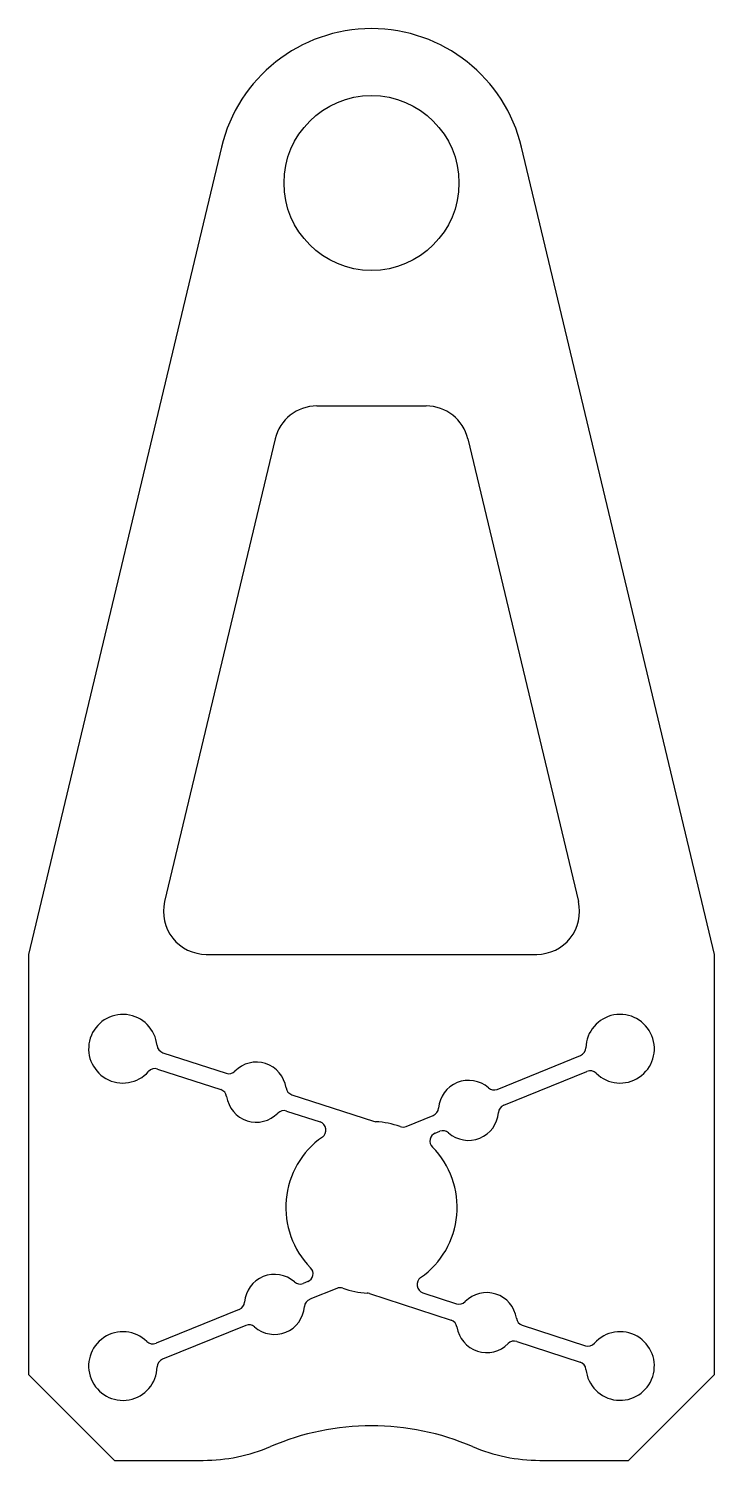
# Model space of a CAD drawing. Extents: x -20 to 20, y 15.5 to 99.
import ezdxf

# ---------------------------------------------------------------- set-up
doc = ezdxf.new("R2010")
doc.units = 0
doc.layers.add('VISIBLE', color=7, linetype='CONTINUOUS')

msp = doc.modelspace()

# ---------------------------------------------------------------- linework, layer by layer
at = {"layer": 'VISIBLE'}
for p, q in [((-8.754, 92.067), (-20, 45)), ((20, 45), (8.754, 92.067)), ((-3.19, 76.975), (3.19, 76.975)), ((-5.621, 75.056), (-12.067, 48.081)), ((5.621, 75.056), (12.067, 48.081)), ((-20, 45), (-20, 20.5)), ((-9.635, 45), (9.635, 45)), ((20, 20.5), (20, 45)), ((-12.166, 39.266), (-8.479, 38.067)), ((7.336, 37.129), (12.189, 39.101)), ((-12.476, 38.316), (-8.789, 37.116)), ((7.712, 36.202), (12.565, 38.174)), ((-4.646, 36.819), (0.122, 35.268)), ((-4.956, 35.868), (-2.999, 35.232)), ((2.025, 34.971), (3.601, 35.611)), ((3.722, 34.581), (3.978, 34.685)), ((-3.722, 25.919), (-3.978, 25.815)), ((-2.025, 25.529), (-3.601, 24.889)), ((-0.122, 25.232), (4.646, 23.681)), ((2.999, 25.268), (4.956, 24.632)), ((-7.712, 24.298), (-12.565, 22.326)), ((8.789, 23.384), (12.476, 22.184)), ((-7.336, 23.371), (-12.189, 21.399)), ((8.479, 22.433), (12.166, 21.234)), ((-20, 20.5), (-15, 15.5)), ((15, 15.5), (20, 20.5)), ((-15, 15.5), (-9.821, 15.5)), ((9.821, 15.5), (15, 15.5))]:
    msp.add_line(p, q, dxfattribs=at)
msp.add_circle((0, 89.975), 5.1, dxfattribs=at)
for centre, radius, start, end in [((0, 89.975), 9, 13.43867, 166.56133), ((-3.19, 74.475), 2.5, 90, 166.56133), ((3.19, 74.475), 2.5, 13.43867, 90), ((-9.635, 47.5), 2.5, 166.56133, 270), ((9.635, 47.5), 2.5, 270, 13.43867), ((-14.5, 39.5), 2, 5.55286, 318.3965), ((14.5, 39.5), 2, 225.69106, 178.53471), ((-12.012, 39.742), 0.5, 185.55286, 251.97468), ((12.001, 39.564), 0.5, 292.11288, 358.53471), ((-6.718, 36.968), 1.75, 8.36248, 135.58688), ((-12.631, 37.84), 0.5, 71.97468, 138.3965), ((-8.325, 38.542), 0.5, 251.97468, 315.58688), ((5.657, 35.907), 1.75, 48.50068, 175.72508), ((12.754, 37.711), 0.5, 45.69106, 112.11288), ((-8.944, 36.64), 0.5, 8.36248, 71.97468), ((-4.491, 37.295), 0.5, 188.36248, 251.97468), ((7.148, 37.592), 0.5, 228.50068, 292.11288), ((-6.718, 36.968), 1.75, 188.36248, 315.58688), ((3.413, 36.075), 0.5, 292.11288, 355.72508), ((7.901, 35.739), 0.5, 112.11288, 175.72508), ((-5.11, 35.393), 0.5, 71.97468, 135.58688), ((-3.154, 34.756), 0.5, 304.9853, 71.97468), ((0.277, 35.743), 0.5, 251.97468, 267.11185), ((0, 30.25), 5, 70.48849, 87.11185), ((5.657, 35.907), 1.75, 228.50068, 355.72508), ((0, 30.25), 5, 124.9853, 224.68705), ((1.837, 35.434), 0.5, 250.48849, 292.11288), ((3.91, 34.118), 0.5, 112.11288, 224.68705), ((4.166, 34.222), 0.5, 48.50068, 112.11288), ((0, 30.25), 5, 304.9853, 44.68705), ((-3.91, 26.382), 0.5, 292.11288, 44.68705), ((-5.657, 24.593), 1.75, 48.50068, 175.72508), ((-4.166, 26.278), 0.5, 228.50068, 292.11288), ((3.154, 25.744), 0.5, 124.9853, 251.97468), ((-1.837, 25.066), 0.5, 70.48849, 112.11288), ((0, 30.25), 5, 250.48849, 267.11185), ((-0.277, 24.757), 0.5, 71.97468, 87.11185), ((6.718, 23.532), 1.75, 8.36248, 135.58688), ((-7.901, 24.761), 0.5, 292.11288, 355.72508), ((-5.657, 24.593), 1.75, 228.50068, 355.72508), ((-3.413, 24.425), 0.5, 112.11288, 175.72508), ((5.11, 25.107), 0.5, 251.97468, 315.58688), ((-7.148, 22.908), 0.5, 48.50068, 112.11288), ((4.491, 23.205), 0.5, 8.36248, 71.97468), ((8.944, 23.86), 0.5, 188.36248, 251.97468), ((-14.5, 21), 2, 45.69106, 358.53471), ((6.718, 23.532), 1.75, 188.36248, 315.58688), ((14.5, 21), 2, 185.55286, 138.3965), ((-12.754, 22.789), 0.5, 225.69106, 292.11288), ((8.325, 21.958), 0.5, 71.97468, 135.58688), ((12.631, 22.66), 0.5, 251.97468, 318.3965), ((-12.001, 20.936), 0.5, 112.11288, 178.53471), ((12.012, 20.758), 0.5, 5.55286, 71.97468), ((0, 2.51), 15, 66.8699, 113.1301), ((-9.821, 25.5), 10, 270, 293.1301), ((9.821, 25.5), 10, 246.8699, 270)]:
    msp.add_arc(centre, radius, start, end, dxfattribs=at)

doc.saveas('drawing.dxf')
